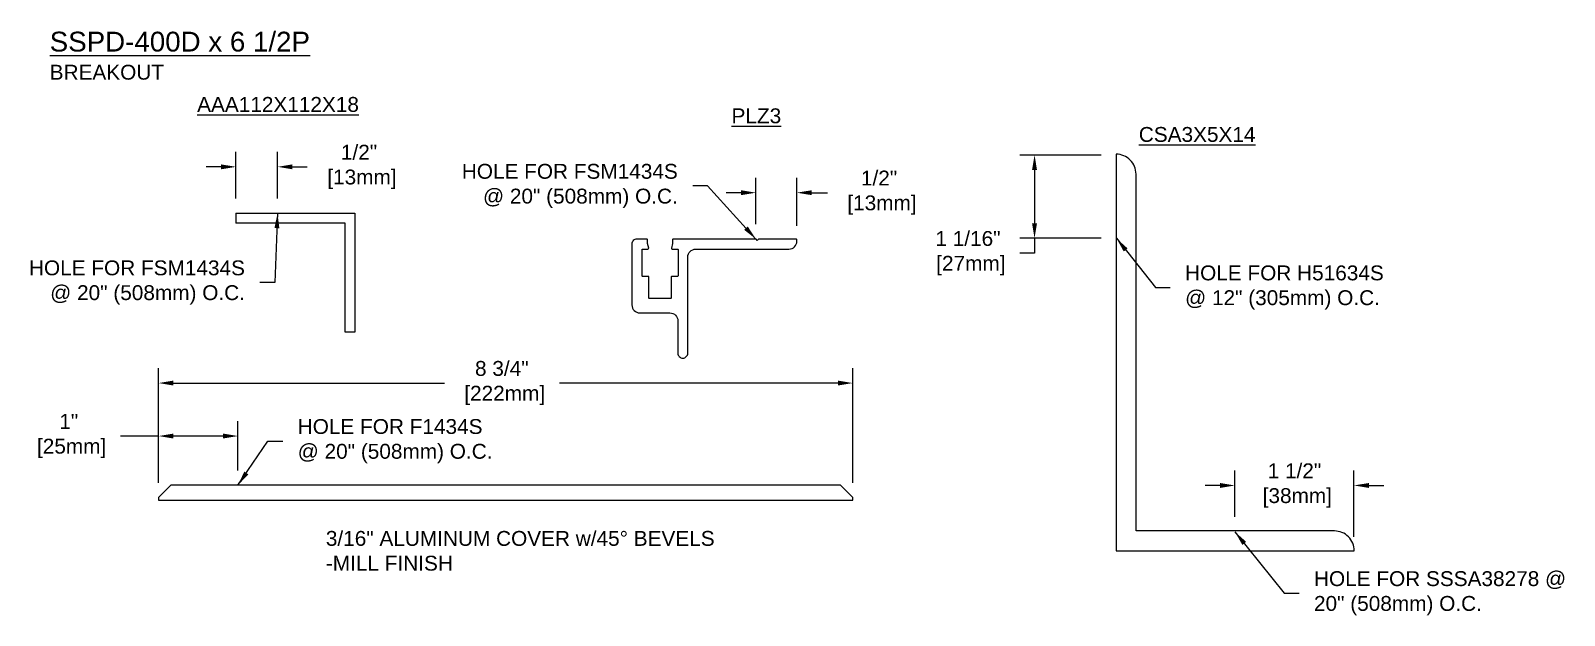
# Model space of a CAD drawing. Header units: inches. Extents: x -6.3 to 44.2, y -12 to 2.6.
# Drawn here: x 24.87 to 44.2, y -4.88 to 2.49 of the extents above; entities that cross this region are included whole.
import ezdxf

# ---------------------------------------------------------------- set-up
doc = ezdxf.new("R2010")
doc.units = ezdxf.units.IN
doc.header["$MEASUREMENT"] = 0
for name, color, linetype in [('Dimensions', 3, 'Continuous'), ('Metals', 7, 'Continuous'), ('Text', 2, 'Continuous')]:
    doc.layers.add(name, color=color, linetype=linetype)
doc.styles.add('ARIAL', font='arial.ttf')
doc.dimstyles.new('Arial', dxfattribs={"dimscale": 1.5, "dimtxt": 0.125, "dimasz": 0.125, "dimexe": 0.125, "dimexo": 0.125, "dimgap": 0.125, "dimtad": 0, "dimtih": 1, "dimtoh": 1, "dimdec": 4, "dimzin": 0, "dimdsep": 46, "dimlunit": 4, "dimtxsty": 'ARIAL', "dimcen": 0.125, "dimadec": 0, "dimazin": 0, "dimtfac": 1, "dimtdec": 4, "dimtofl": 0, "dimtmove": 0, "dimatfit": 3, "dimfxl": 0, "dimfrac": 2, "dimtolj": 1, "dimtzin": 0, "dimarcsym": 0})

# ---------------------------------------------------------------- blocks, each defined once
blk = doc.blocks.new('AAA112X112X18')
for p, q in [((0, 0), (0, -0.125)), ((-1.5, -1.5), (-1.375, -1.5))]:
    blk.add_line(p, q)
for points in [[(0, 0), (-1.5, 0), (-1.5, -1.5)], [(-1.375, -1.5), (-1.375, -0.125), (0, -0.125)]]:
    blk.add_lwpolyline(points)
blk = doc.blocks.new('*D25')
at = {"layer": 'Defpoints', "color": 0}
for p in [(27.984, 0.777), (27.46, 0.191), (27.984, 0.191)]:
    blk.add_point(p, dxfattribs=at)
at = {"layer": 'Dimensions', "color": 0, "lineweight": -2}
for p, q in [((27.272, 0.777), (27.085, 0.777)), ((27.46, 0.379), (27.46, 0.965)), ((27.984, 0.379), (27.984, 0.965)), ((28.171, 0.777), (28.359, 0.777))]:
    blk.add_line(p, q, dxfattribs=at)
at = {"layer": 'Dimensions', "color": 0}
for points in [[(27.272, 0.808), (27.272, 0.746), (27.46, 0.777)], [(28.171, 0.808), (28.171, 0.746), (27.984, 0.777)]]:
    blk.add_solid(points, dxfattribs=at)
at = {"layer": 'Dimensions', "color": 0, "insert": (29.011, 0.777), "char_height": 0.1875, "attachment_point": 5, "style": 'ARIAL'}
blk.add_mtext('\\A1;1/2"\\P [13mm]', dxfattribs=at)
blk = doc.blocks.new('PLZ3')
blk.add_lwpolyline([(1.575, 1.03, -0.414214), (1.585, 1.02), (1.585, 0.76, 0.414214), (1.595, 0.75), (1.855, 0.75, 0.414214), (1.865, 0.76), (1.865, 1.02, -0.414214), (1.875, 1.03), (1.942, 1.03, 0.414214), (1.952, 1.04), (1.952, 1.365, 0.414214), (1.942, 1.375), (1.878, 1.375, -0.482716), (1.868, 1.387), (1.881, 1.444, 0.057088), (1.881, 1.446), (1.881, 1.49, -0.414214), (1.891, 1.5), (2.018, 1.5, -0.414214), (2.08, 1.438), (2.08, 0.67, -0.414214), (1.98, 0.57), (1.6, 0.57, 0.414214), (1.5, 0.47), (1.5, 0.063, -0.414214), (1.438, 0, -0.414214), (1.375, 0.063), (1.375, 1.275, 0.414214), (1.275, 1.375), (0.1, 1.375, -0.414214), (0, 1.475), (0, 1.49, -0.414214), (0.01, 1.5), (0.485, 1.5), (0.5, 1.485), (0.515, 1.5), (1.559, 1.5, -0.414214), (1.569, 1.49), (1.569, 1.446, 0.057088), (1.569, 1.444), (1.582, 1.387, -0.482716), (1.572, 1.375), (1.507, 1.375, 0.414214), (1.497, 1.365), (1.497, 1.04, 0.414214), (1.507, 1.03)], format="xyb", close=True)
blk = doc.blocks.new('*D26')
at = {"layer": 'Defpoints', "color": 0}
for p in [(34.529, 0.451), (34.013, -0.135), (34.529, -0.152)]:
    blk.add_point(p, dxfattribs=at)
at = {"layer": 'Dimensions', "color": 0, "lineweight": -2}
for p, q in [((34.013, 0.053), (34.013, 0.639)), ((34.529, 0.035), (34.529, 0.639)), ((33.825, 0.451), (33.638, 0.451)), ((34.716, 0.451), (34.912, 0.451))]:
    blk.add_line(p, q, dxfattribs=at)
at = {"layer": 'Dimensions', "color": 0}
for points in [[(33.825, 0.482), (33.825, 0.42), (34.013, 0.451)], [(34.716, 0.482), (34.716, 0.42), (34.529, 0.451)]]:
    blk.add_solid(points, dxfattribs=at)
at = {"layer": 'Dimensions', "color": 0, "insert": (35.564, 0.451), "char_height": 0.1875, "attachment_point": 5, "style": 'ARIAL'}
blk.add_mtext('\\A1;1/2"\\P [13mm]', dxfattribs=at)
blk = doc.blocks.new('*D27')
at = {"layer": 'Defpoints', "color": 0}
for p in [(40.048, -3.24), (40.048, -3.824), (41.548, -4.074)]:
    blk.add_point(p, dxfattribs=at)
at = {"layer": 'Dimensions', "color": 0, "lineweight": -2}
for p, q in [((40.048, -3.636), (40.048, -3.053)), ((41.548, -3.886), (41.548, -3.053)), ((39.861, -3.24), (39.673, -3.24)), ((41.736, -3.24), (41.923, -3.24))]:
    blk.add_line(p, q, dxfattribs=at)
at = {"layer": 'Dimensions', "color": 0}
for points in [[(39.861, -3.209), (39.861, -3.271), (40.048, -3.24)], [(41.736, -3.209), (41.736, -3.271), (41.548, -3.24)]]:
    blk.add_solid(points, dxfattribs=at)
at = {"layer": 'Dimensions', "color": 0, "insert": (40.798, -3.24), "char_height": 0.1875, "attachment_point": 5, "style": 'ARIAL'}
blk.add_mtext('\\A1;1 1/2"\\P [38mm]', dxfattribs=at)
blk = doc.blocks.new('*D28')
at = {"layer": 'Defpoints', "color": 0}
for p in [(37.523, 0.926), (38.548, 0.926), (38.548, -0.124)]:
    blk.add_point(p, dxfattribs=at)
at = {"layer": 'Dimensions', "color": 0, "lineweight": -2}
for p, q in [((38.361, 0.926), (37.336, 0.926)), ((37.523, 0.739), (37.523, 0.064)), ((38.361, -0.124), (37.336, -0.124)), ((37.523, -0.124), (37.523, -0.311)), ((37.523, -0.311), (37.336, -0.311))]:
    blk.add_line(p, q, dxfattribs=at)
at = {"layer": 'Dimensions', "color": 0}
for points in [[(37.492, 0.739), (37.554, 0.739), (37.523, 0.926)], [(37.492, 0.064), (37.554, 0.064), (37.523, -0.124)]]:
    blk.add_solid(points, dxfattribs=at)
at = {"layer": 'Dimensions', "color": 0, "insert": (36.684, -0.311), "char_height": 0.1875, "attachment_point": 5, "style": 'ARIAL'}
blk.add_mtext('\\A1;1 1/16"\\P [27mm]', dxfattribs=at)
blk = doc.blocks.new('CSA3X5X14')
at = {"layer": 'Metals'}
blk.add_lwpolyline([(0.25, 4.75, 0.414214), (0, 5), (0, 0), (3, 0, 0.414214), (2.75, 0.25), (0.25, 0.25)], format="xyb", close=True, dxfattribs=at)
blk = doc.blocks.new('*D30')
at = {"layer": 'Defpoints', "color": 0}
for p in [(35.232, -1.949), (26.485, -3.394), (35.232, -3.394)]:
    blk.add_point(p, dxfattribs=at)
at = {"layer": 'Dimensions', "color": 0, "lineweight": -2}
for p, q in [((26.485, -3.206), (26.485, -1.761)), ((35.232, -3.206), (35.232, -1.761)), ((26.672, -1.949), (30.086, -1.949)), ((35.045, -1.949), (31.535, -1.949))]:
    blk.add_line(p, q, dxfattribs=at)
at = {"layer": 'Dimensions', "color": 0}
for points in [[(26.672, -1.918), (26.672, -1.98), (26.485, -1.949)], [(35.045, -1.918), (35.045, -1.98), (35.232, -1.949)]]:
    blk.add_solid(points, dxfattribs=at)
at = {"layer": 'Dimensions', "color": 0, "insert": (30.81, -1.949), "char_height": 0.1875, "attachment_point": 5, "style": 'ARIAL'}
blk.add_mtext('\\A1;8 3/4"\\P [222mm]', dxfattribs=at)
blk = doc.blocks.new('*D31')
at = {"layer": 'Defpoints', "color": 0}
for p in [(27.485, -2.617), (27.485, -3.238), (26.485, -3.394)]:
    blk.add_point(p, dxfattribs=at)
at = {"layer": 'Dimensions', "color": 0, "lineweight": -2}
for p, q in [((26.485, -3.206), (26.485, -2.43)), ((27.485, -3.05), (27.485, -2.43)), ((26.485, -2.617), (26.005, -2.617)), ((27.297, -2.617), (26.672, -2.617))]:
    blk.add_line(p, q, dxfattribs=at)
at = {"layer": 'Dimensions', "color": 0}
for points in [[(26.672, -2.586), (26.672, -2.648), (26.485, -2.617)], [(27.297, -2.586), (27.297, -2.648), (27.485, -2.617)]]:
    blk.add_solid(points, dxfattribs=at)
at = {"layer": 'Dimensions', "color": 0, "insert": (25.353, -2.617), "char_height": 0.1875, "attachment_point": 5, "style": 'ARIAL'}
blk.add_mtext('\\A1;1"\\P [25mm]', dxfattribs=at)

msp = doc.modelspace()

# ---------------------------------------------------------------- linework, layer by layer
msp.add_lwpolyline([(26.48496, -3.42507), (35.23246, -3.42507), (35.23246, -3.39382), (35.07621, -3.23757), (26.64121, -3.23757), (26.48496, -3.39382)], close=True)

# ---------------------------------------------------------------- block references
at = {"xscale": -1}
msp.add_blockref('PLZ3', (34.52866, -1.63466), dxfattribs=at)
at = {"layer": 'Metals'}
msp.add_blockref('CSA3X5X14', (38.55165, -4.06394), dxfattribs=at)
at = {"layer": 'Metals', "xscale": -1}
msp.add_blockref('AAA112X112X18', (27.45955, 0.1912), dxfattribs=at)

# ---------------------------------------------------------------- texts
at = {"layer": 'Text', "style": 'ARIAL'}
for s, insert, char_height, width, attachment_point in [('{\\LSSPD-400D x 6 1/2P\\P\\H0.75x;\\lBREAKOUT}', (25.11286, 2.48055), 0.25, 4.7396332, 1), ('{\\LAAA112X112X18}', (29.00977, 1.56253), 0.1875, 2.2451472, 6), ('{\\LPLZ3}', (34.33067, 1.41908), 0.1875, 0.8234261, 6), ('\\A1;{\\LCSA3X5X14}', (38.83677, 1.1841), 0.1875, 2.4899842, 4), ('HOLE FOR FSM1434S \\P@ 20" (508mm) O.C.', (33.02764, 0.53598), 0.1875, 3.9506446, 6), ('HOLE FOR FSM1434S \\P@ 20" (508mm) O.C.', (27.57348, -0.68111), 0.1875, 3.9506446, 6), ('HOLE FOR H51634S \\P@ 12" (305mm) O.C.', (39.42018, -0.74459), 0.1875, 4.2482114, 4), ('HOLE FOR F1434S\\P@ 20" (508mm) O.C.', (28.23805, -2.68124), 0.1875, 3.9506446, 4), ('3/16" ALUMINUM COVER w/45%%D BEVELS\\P-MILL FINISH', (28.59278, -4.06511), 0.1875, 7.9297767, 4), ('HOLE FOR SSSA38278 @\\P20" (508mm) O.C.', (41.04428, -4.5992), 0.1875, 3.6647516, 4)]:
    msp.add_mtext(s, dxfattribs=dict(at, insert=insert, char_height=char_height, width=width, attachment_point=attachment_point))

# ---------------------------------------------------------------- dimensions: what is measured, and where the dimension line sits
at = {"layer": 'Dimensions'}
for base, p1, p2, picture, middle in [((27.98378, 0.77707), (27.45955, 0.1912), (27.98378, 0.1912), '*D25', (29.01081, 0.77707)), ((34.52866, 0.4512), (34.01279, -0.13466), (34.52866, -0.15216), '*D26', (35.56405, 0.4512)), ((35.23246, -1.94885), (26.48496, -3.39382), (35.23246, -3.39382), '*D30', (30.81049, -1.94885)), ((27.48496, -2.61718), (26.48496, -3.39382), (27.48496, -3.23757), '*D31', (25.35293, -2.61718)), ((40.04839, -3.24014), (41.54839, -4.07392), (40.04839, -3.82392), '*D27', (40.79839, -3.24014))]:
    dim = msp.add_linear_dim(base=base, p1=p1, p2=p2, dimstyle='Arial', override={"dimpost": '\\X'}, dxfattribs=at)
    dim.commit()
    dim.dimension.update_dxf_attribs({"geometry": picture, "text_midpoint": middle, "dimtype": 160})
dim = msp.add_linear_dim(base=(37.52309, 0.92608), p1=(38.54839, -0.12358), p2=(38.54839, 0.92608), angle=90, dimstyle='Arial', override={"dimpost": '\\X'}, dxfattribs=at)
dim.commit()
dim.dimension.update_dxf_attribs({"geometry": '*D28', "text_midpoint": (36.68356, -0.31108), "dimtype": 160})

# ---------------------------------------------------------------- leaders
at = {"layer": 'Text', "annotation_type": 0, "has_hookline": 1}
for points, hookline_direction, text_width in [([(34.01279, -0.13466), (33.40264, 0.53598), (33.21514, 0.53598)], 1, 2.68741), ([(27.98378, 0.1912), (27.94848, -0.68111), (27.76098, -0.68111)], 1, 2.68741), ([(38.55491, -0.12358), (39.04518, -0.74459), (39.23268, -0.74459)], 0, 2.46935), ([(27.48496, -3.23757), (27.86305, -2.68124), (28.05055, -2.68124)], 0, 2.41793), ([(40.04839, -3.82392), (40.66928, -4.5992), (40.85678, -4.5992)], 0, 3.14721)]:
    msp.add_leader(points, dimstyle='Arial', override={"dimgap": 0.125, "dimtad": 0}, dxfattribs=dict(at, hookline_direction=hookline_direction, text_width=text_width))

doc.saveas('drawing.dxf')
